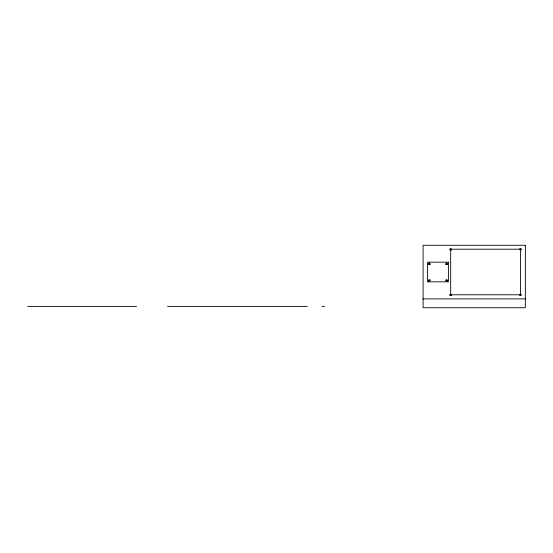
<?xml version="1.0" encoding="UTF-8"?>
<svg xmlns="http://www.w3.org/2000/svg" width="553" height="553" viewBox="0 0 553 553"><rect width="100%" height="100%" fill="white"/><g stroke="black" fill="none" stroke-linecap="round" stroke-linejoin="round"><path stroke-width="0.83" d="M451.338 295.572L450.73 294.88L450.004 295.572M519.91 249.673L520.601 249.299L521.196 249.728M451.241 250.212C451.898 249.078 449.444 249.05 450.101 250.212M423.08 298.89L525.35 298.89M27.65 306.376L136.536 306.376M167.518 306.376L307.344 306.376M321.929 306.376L324.639 306.376M521.196 295.302L521.209 294.659L519.875 295.572M428.651 264.597A0.726 0.629 0 0 1 429.349 263.795A0.726 0.629 0 0 1 430.047 264.597M445.946 280.641A0.726 0.629 0 0 1 446.921 280.371A0.726 0.629 0 0 1 447.232 281.221M445.891 264.597A0.726 0.629 0 0 1 446.589 263.795A0.726 0.629 0 0 1 447.287 264.597M428.706 281.221A0.726 0.629 0 0 1 429.017 280.371A0.726 0.629 0 0 1 429.992 280.641M449.99 249.168C450.564 250.696 452.548 248.318 450.391 249.742C449.423 248.338 452.617 248.449 449.997 249.154M449.99 294.742C450.481 296.221 452.534 294.058 450.419 295.337C448.836 293.602 453.218 294.265 449.997 294.701M519.861 249.168C520.29 250.758 522.391 248.276 520.442 249.79C518.389 248.242 523.138 248.463 519.861 249.168M519.861 294.742C521.023 295.717 520.712 295.606 519.903 294.583C521.479 294.182 521.057 294.078 519.861 294.742M525.35 245.269L423.08 245.269L423.08 307.731L525.35 307.731L525.35 245.269M520.539 249.209L450.674 249.209L450.674 294.784L520.539 294.784L520.539 249.209M448.4 262.177L427.531 262.177L427.531 281.823L448.4 281.823L448.4 262.177M428.983 264.293A0.726 0.629 0 0 0 430.075 263.746A0.726 0.629 0 0 0 428.983 263.2A0.726 0.629 0 0 0 428.983 264.293M446.223 264.293A0.726 0.629 0 0 0 447.315 263.746A0.726 0.629 0 0 0 446.223 263.2A0.726 0.629 0 0 0 446.223 264.293M428.983 280.793A0.726 0.629 0 0 0 430.075 280.247A0.726 0.629 0 0 0 428.983 279.707A0.726 0.629 0 0 0 428.983 280.793M446.223 280.793A0.726 0.629 0 0 0 447.315 280.247A0.726 0.629 0 0 0 446.223 279.707A0.726 0.629 0 0 0 446.223 280.793"/></g></svg>
